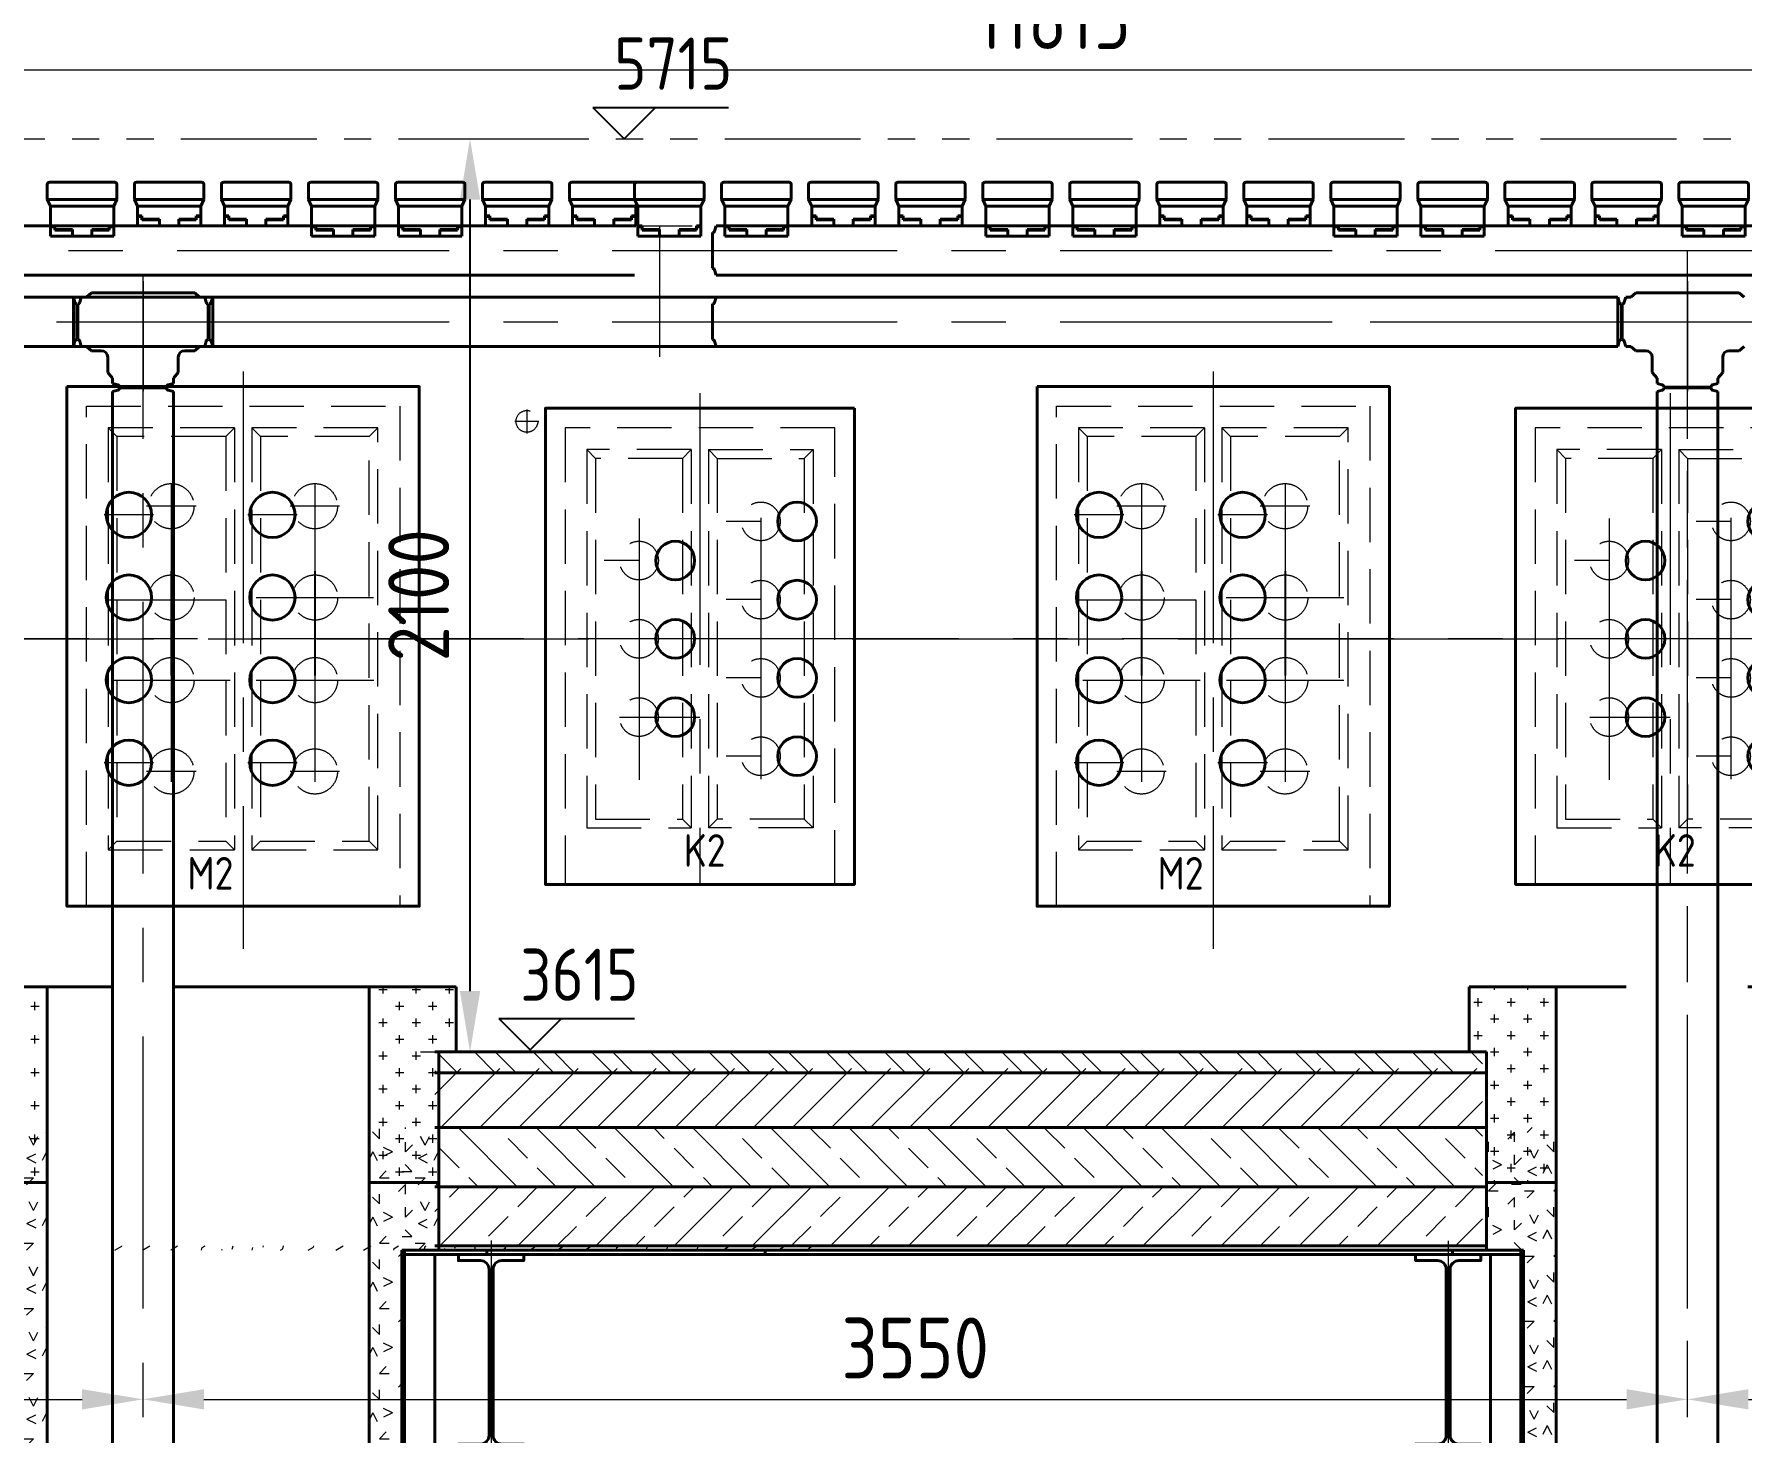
# Model space of a CAD drawing. Header units: millimetres. Extents: x 52110 to 400893, y -153728 to 31997.
# Drawn here: x 177437 to 181362, y -20956 to -17740 of the extents above; entities that cross this region are included whole.
import ezdxf

# ---------------------------------------------------------------- set-up
doc = ezdxf.new("R2010")
doc.units = ezdxf.units.MM
doc.header["$LTSCALE"] = 500
for name, pattern in [('CENTER', [2, 1.25, -0.25, 0.25, -0.25]), ('DASHED2', [0.375, 0.25, -0.125]), ('PHANTOM2', [1.25, 0.625, -0.125, 0.125, -0.125, 0.125, -0.125])]:
    doc.linetypes.add(name, pattern=pattern)
for name, color, linetype, lineweight in [('2D', 4, 'PHANTOM2', 20), ('BIAOZHU', 3, 'Continuous', 25), ('POU', 4, 'Continuous', 20), ('SHI', 7, 'Continuous', 40), ('WEN', 3, 'Continuous', 20), ('XU', 6, 'DASHED2', 20), ('ZHONG', 1, 'CENTER', 20)]:
    doc.layers.add(name, color=color, linetype=linetype, lineweight=lineweight)
doc.layers.add('X1', color=4, linetype='Continuous')
doc.styles.add('GB', font='gbenor.shx', dxfattribs={"bigfont": 'gbcbig.shx'})
doc.dimstyles.new('ISO-25$0', dxfattribs={"dimscale": 40, "dimtxt": 3.5, "dimasz": 3.5, "dimexe": 1, "dimexo": 0.2, "dimgap": 1.2, "dimtad": 1, "dimtoh": 1, "dimdec": 1, "dimzin": 9, "dimdsep": 46, "dimtxsty": 'GB', "dimcen": 0, "dimclrd": 3, "dimclre": 3, "dimclrt": 256, "dimadec": 0, "dimazin": 2, "dimtfac": 1, "dimtdec": 1, "dimtix": 1, "dimtmove": 0, "dimatfit": 3, "dimldrblk": 'DOTSMALL', "dimfxl": 0, "dimlwd": -1, "dimlwe": 20, "dimarcsym": 0})

# ---------------------------------------------------------------- blocks, each defined once
blk = doc.blocks.new('A$C657A2665')
at = {"layer": 'SHI'}
for p, q in [((0, 95.6), (0, 60.6)), ((5, 100.6), (155, 100.6)), ((160, 95.6), (160, 60.6)), ((7.5, 45.6), (0, 60.6)), ((0, 60.6), (160, 60.6)), ((7.5, 45.6), (152.5, 45.6)), ((7.5, 45.6), (7.5, 0.6)), ((152.5, 45.6), (160, 60.6)), ((152.5, 45.6), (152.5, 0.6)), ((17.5, 23.6), (7.5, 23.6)), ((17.5, 21.8), (7.5, 21.8)), ((7.5, 0.6), (152.5, 0.6)), ((17.5, 23.6), (17.5, 13.9)), ((57.5, 15.5), (17.5, 15.5)), ((17.5, 13.9), (57.5, 13.9)), ((57.5, 15.5), (57.5, 0.6)), ((102.5, 15.5), (102.5, 0.6)), ((102.5, 15.5), (142.5, 15.5)), ((102.5, 13.9), (142.5, 13.9)), ((142.5, 23.6), (152.5, 23.6)), ((142.5, 23.6), (142.5, 13.9)), ((142.5, 21.8), (152.5, 21.8))]:
    blk.add_line(p, q, dxfattribs=at)
for centre, start, end in [((5, 95.6), 90, 180), ((155, 95.6), 0, 90)]:
    blk.add_arc(centre, 5, start, end, dxfattribs=at)
blk = doc.blocks.new('A$C3F4B5F2B')
at = {"layer": 'SHI'}
for p, q in [((0, 119.3), (0, 84.3)), ((5, 124.3), (155, 124.3)), ((160, 119.3), (160, 84.3)), ((0, 84.3), (160, 84.3)), ((7.5, 69.3), (0, 84.3)), ((152.5, 69.3), (160, 84.3)), ((7.5, 69.3), (7.5, 0)), ((7.5, 69.3), (152.5, 69.3)), ((152.5, 69.3), (152.5, 0)), ((17.5, 23.6), (7.5, 23.6)), ((17.5, 21.8), (7.5, 21.8)), ((7.5, 0), (152.5, 0)), ((17.5, 23.6), (17.5, 13.9)), ((57.5, 15.5), (17.5, 15.5)), ((17.5, 13.9), (57.5, 13.9)), ((57.5, 15.5), (57.5, 0)), ((102.5, 15.5), (142.5, 15.5)), ((102.5, 15.5), (102.5, 0)), ((102.5, 13.9), (142.5, 13.9)), ((142.5, 23.6), (142.5, 13.9)), ((142.5, 23.6), (152.5, 23.6)), ((142.5, 21.8), (152.5, 21.8))]:
    blk.add_line(p, q, dxfattribs=at)
for centre, start, end in [((5, 119.3), 90, 180), ((155, 119.3), 0, 90)]:
    blk.add_arc(centre, 5, start, end, dxfattribs=at)
at = {"layer": 'XU'}
blk.add_line((7.5, 24.3), (152.5, 24.3), dxfattribs=at)
blk = doc.blocks.new('sl')
at = {"layer": 'SHI'}
for p, q in [((224323.72, 79691.7), (224323.72, 79656.7)), ((224328.72, 79696.7), (224478.72, 79696.7)), ((224331.22, 79641.7), (224323.72, 79656.7)), ((224323.72, 79656.7), (224473.72, 79656.7)), ((224476.22, 79641.7), (224478.72, 79646.7)), ((224331.22, 79641.7), (224476.22, 79641.7)), ((224331.22, 79641.7), (224331.22, 79596.7)), ((224341.22, 79619.72), (224331.22, 79619.72)), ((224341.22, 79617.93), (224331.22, 79617.93)), ((224341.22, 79619.72), (224341.22, 79610.01)), ((224381.22, 79611.64), (224341.22, 79611.64)), ((224341.22, 79610.01), (224381.22, 79610.01)), ((224381.22, 79611.64), (224381.22, 79596.7)), ((224426.22, 79611.64), (224426.22, 79596.7)), ((224426.22, 79611.64), (224466.22, 79611.64)), ((224426.22, 79610.01), (224466.22, 79610.01)), ((224466.22, 79619.72), (224476.22, 79619.72)), ((224466.22, 79619.72), (224466.22, 79610.01)), ((224466.22, 79617.93), (224476.22, 79617.93)), ((224476.22, 79641.7), (224476.22, 79596.7)), ((211703.72, 79596.7), (224473.72, 79596.7)), ((224331.22, 79596.7), (224476.22, 79596.7)), ((224652.72, 79498.7), (224652.72, 79580.7)), ((224657.52, 79584.28), (224660.84, 79596.7)), ((224660.84, 79596.7), (231156.6, 79596.7)), ((225549.22, 79596.7), (225604.22, 79596.7)), ((225749.22, 79596.7), (226204.22, 79596.7)), ((226349.22, 79596.7), (226404.22, 79596.7)), ((226549.22, 79596.7), (227004.22, 79596.7)), ((224657.52, 79495.12), (224660.84, 79482.7)), ((224473.72, 79482.7), (211630.84, 79482.7)), ((231156.6, 79482.7), (224660.84, 79482.7)), ((219953.84, 79432.7), (224473.72, 79432.7)), ((223186.86, 79420.53), (223183.6, 79432.7)), ((223183.6, 79432.7), (224660.84, 79432.7)), ((223186.86, 79420.53), (223183.6, 79432.7)), ((223183.6, 79432.7), (223183.6, 79318.7)), ((223191.72, 79334.7), (223191.72, 79416.7)), ((223193.72, 79334.7), (223193.72, 79416.7)), ((223198.58, 79420.53), (223201.84, 79432.7)), ((223198.58, 79420.53), (223201.84, 79432.7)), ((223203.7, 79432.7), (223201.84, 79432.7)), ((223201.84, 79432.7), (223213.72, 79432.7)), ((223203.7, 79432.7), (223201.84, 79432.7)), ((223203.7, 79432.7), (223201.84, 79432.7)), ((223201.84, 79432.7), (223213.72, 79432.7)), ((223213.72, 79432.7), (223225.04, 79442.2)), ((223213.72, 79432.7), (223225.04, 79442.2)), ((223225.04, 79442.2), (223462.4, 79442.2)), ((223225.04, 79442.2), (223462.4, 79442.2)), ((223473.72, 79432.7), (223462.4, 79442.2)), ((223473.72, 79432.7), (223462.4, 79442.2)), ((223485.6, 79432.7), (223473.72, 79432.7)), ((223485.6, 79432.7), (223473.72, 79432.7)), ((223485.6, 79432.7), (223483.74, 79432.7)), ((223488.86, 79420.53), (223485.6, 79432.7)), ((223488.86, 79420.53), (223485.6, 79432.7)), ((223493.72, 79334.7), (223493.72, 79416.7)), ((223495.72, 79334.7), (223495.72, 79416.7)), ((223500.58, 79420.53), (223503.84, 79432.7)), ((223500.58, 79420.53), (223503.84, 79432.7)), ((226733.6, 79432.7), (223503.84, 79432.7)), ((223503.84, 79432.7), (223503.84, 79318.7)), ((224652.72, 79334.7), (224652.72, 79416.7)), ((224657.52, 79420.28), (224660.84, 79432.7)), ((226736.86, 79420.53), (226733.6, 79432.7)), ((226736.86, 79420.53), (226733.6, 79432.7)), ((226733.6, 79432.7), (226733.6, 79318.7)), ((226741.72, 79334.7), (226741.72, 79416.7)), ((226743.72, 79334.7), (226743.72, 79416.7)), ((226748.58, 79420.53), (226751.84, 79432.7)), ((226748.58, 79420.53), (226751.84, 79432.7)), ((226753.7, 79432.7), (226751.84, 79432.7)), ((226751.84, 79432.7), (226763.72, 79432.7)), ((226753.7, 79432.7), (226751.84, 79432.7)), ((226753.7, 79432.7), (226751.84, 79432.7)), ((226751.84, 79432.7), (226763.72, 79432.7)), ((226763.72, 79432.7), (226775.04, 79442.2)), ((226763.72, 79432.7), (226775.04, 79442.2)), ((226775.04, 79442.2), (227012.4, 79442.2)), ((226775.04, 79442.2), (227012.4, 79442.2)), ((227023.72, 79432.7), (227012.4, 79442.2)), ((227023.72, 79432.7), (227012.4, 79442.2)), ((223186.86, 79330.87), (223183.6, 79318.7)), ((223198.58, 79330.87), (223201.84, 79318.7)), ((223488.86, 79330.87), (223485.6, 79318.7)), ((223500.58, 79330.87), (223503.84, 79318.7)), ((224657.52, 79331.12), (224660.84, 79318.7)), ((226736.86, 79330.87), (226733.6, 79318.7)), ((226748.58, 79330.87), (226751.84, 79318.7)), ((219953.84, 79318.7), (224473.72, 79318.7)), ((223183.6, 79318.7), (224660.84, 79318.7)), ((223203.7, 79318.7), (223201.84, 79318.7)), ((223213.72, 79318.7), (223201.84, 79318.7)), ((223225.04, 79309.2), (223213.72, 79318.7)), ((223247.72, 79309.2), (223225.04, 79309.2)), ((223262.72, 79258.81), (223262.72, 79294.2)), ((223424.72, 79294.2), (223424.72, 79258.81)), ((223462.4, 79309.2), (223439.72, 79309.2)), ((223462.4, 79309.2), (223473.72, 79318.7)), ((223473.72, 79318.7), (223485.6, 79318.7)), ((226733.6, 79318.7), (223503.84, 79318.7)), ((226753.7, 79318.7), (226751.84, 79318.7)), ((226763.72, 79318.7), (226751.84, 79318.7)), ((226775.04, 79309.2), (226763.72, 79318.7)), ((226797.72, 79309.2), (226775.04, 79309.2)), ((226812.72, 79258.81), (226812.72, 79294.2)), ((226974.72, 79294.2), (226974.72, 79258.81)), ((227012.4, 79309.2), (226989.72, 79309.2)), ((227012.4, 79309.2), (227023.72, 79318.7)), ((223262.72, 79258.81), (223273.72, 79245.7)), ((223424.72, 79258.81), (223413.72, 79245.7)), ((226812.72, 79258.81), (226823.72, 79245.7)), ((226974.72, 79258.81), (226963.72, 79245.7)), ((223273.72, 79245.7), (223273.72, 79233.82)), ((223273.72, 79235.62), (223273.72, 79233.82)), ((223285.89, 79230.56), (223273.72, 79233.82)), ((223285.89, 79218.84), (223273.72, 79215.58)), ((223273.72, 79215.58), (223273.72, 76192.7)), ((223289.72, 79225.7), (223397.72, 79225.7)), ((223289.72, 79223.7), (223397.72, 79223.7)), ((223401.55, 79230.56), (223413.72, 79233.82)), ((223401.55, 79218.84), (223413.72, 79215.58)), ((223413.72, 79233.82), (223413.72, 79245.7)), ((223413.72, 79235.62), (223413.72, 79233.82)), ((223413.72, 79215.58), (223413.72, 76217.7)), ((226823.72, 79245.7), (226823.72, 79233.82)), ((226823.72, 79235.62), (226823.72, 79233.82)), ((226835.89, 79230.56), (226823.72, 79233.82)), ((226835.89, 79218.84), (226823.72, 79215.58)), ((226823.72, 79215.58), (226823.72, 76192.7)), ((226839.72, 79225.7), (226947.72, 79225.7)), ((226839.72, 79223.7), (226947.72, 79223.7)), ((226951.55, 79230.56), (226963.72, 79233.82)), ((226951.55, 79218.84), (226963.72, 79215.58)), ((226963.72, 79233.82), (226963.72, 79245.7)), ((226963.72, 79235.62), (226963.72, 79233.82)), ((226963.72, 79215.58), (226963.72, 76217.7))]:
    blk.add_line(p, q, dxfattribs=at)
for centre, radius, start, end in [((224328.72, 79691.7), 5, 90, 180), ((224652.72, 79585.7), 5, 270, 346.48135), ((224652.72, 79493.7), 5, 13.51865, 90), ((223191.72, 79421.7), 5, 193.51865, 270), ((223191.72, 79421.7), 5, 193.51865, 270), ((223193.72, 79421.7), 5, 270, 346.48135), ((223193.72, 79421.7), 5, 270, 346.48135), ((223493.72, 79421.7), 5, 193.51865, 270), ((223493.72, 79421.7), 5, 193.51865, 270), ((223495.72, 79421.7), 5, 270, 346.48135), ((223495.72, 79421.7), 5, 270, 346.48135), ((224652.72, 79421.7), 5, 270, 346.48135), ((226741.72, 79421.7), 5, 193.51865, 270), ((226741.72, 79421.7), 5, 193.51865, 270), ((226743.72, 79421.7), 5, 270, 346.48135), ((226743.72, 79421.7), 5, 270, 346.48135), ((223191.72, 79329.7), 5, 90, 166.48135), ((223193.72, 79329.7), 5, 13.51865, 90), ((223493.72, 79329.7), 5, 90, 166.48135), ((223495.72, 79329.7), 5, 13.51865, 90), ((224652.72, 79329.7), 5, 13.51865, 90), ((226741.72, 79329.7), 5, 90, 166.48135), ((226743.72, 79329.7), 5, 13.51865, 90), ((223247.72, 79294.2), 15, 0, 90), ((223439.72, 79294.2), 15, 90, 180), ((226797.72, 79294.2), 15, 0, 90), ((226989.72, 79294.2), 15, 90, 180), ((223284.72, 79225.7), 5, 0, 76.48135), ((223284.72, 79223.7), 5, 283.51865, 0), ((223402.72, 79225.7), 5, 103.51865, 180), ((223402.72, 79223.7), 5, 180, 256.48135), ((226834.72, 79225.7), 5, 0, 76.48135), ((226834.72, 79223.7), 5, 283.51865, 0), ((226952.72, 79225.7), 5, 103.51865, 180), ((226952.72, 79223.7), 5, 180, 256.48135)]:
    blk.add_arc(centre, radius, start, end, dxfattribs=at)
at = {"layer": 'X1'}
blk.add_point((226963.72, 79482.7), dxfattribs=at)
at = {"layer": 'ZHONG'}
for p, q in [((224530.72, 79596.7), (224530.72, 79294.96)), ((223343.72, 75106.81), (223343.72, 79482.7)), ((223343.72, 79469.06), (223343.72, 79215.83)), ((223343.72, 79469.06), (223343.72, 79215.83)), ((226893.72, 75106.81), (226893.72, 79482.7)), ((226893.72, 79469.06), (226893.72, 79215.83)), ((226893.72, 79469.06), (226893.72, 79215.83)), ((223144.45, 79375.7), (223543, 79375.7)), ((226164.45, 79375.7), (226563, 79375.7)), ((226694.45, 79375.7), (227093, 79375.7))]:
    blk.add_line(p, q, dxfattribs=at)
at = {"layer": 'ZHONG', "color": 1}
for p, q in [((211422.03, 79539.7), (224571.87, 79539.7)), ((224452.03, 79539.7), (231171.87, 79539.7)), ((226893.72, 74157.09), (226893.72, 79539.7)), ((211422.03, 79375.7), (224686.72, 79375.7)), ((224452.03, 79375.7), (231286.72, 79375.7))]:
    blk.add_line(p, q, dxfattribs=at)
at = {"layer": 'WEN'}
for name, p in [('A$C3F4B5F2B', (223123.72, 79572.4)), ('A$C657A2665', (223323.72, 79596.15)), ('A$C657A2665', (223523.72, 79596.15)), ('A$C3F4B5F2B', (223723.72, 79572.4)), ('A$C3F4B5F2B', (223923.72, 79572.4)), ('A$C657A2665', (224123.72, 79596.15)), ('A$C3F4B5F2B', (224473.72, 79572.4)), ('A$C3F4B5F2B', (224673.72, 79572.4)), ('A$C657A2665', (224873.72, 79596.15)), ('A$C657A2665', (225073.72, 79596.15)), ('A$C3F4B5F2B', (225273.72, 79572.4)), ('A$C3F4B5F2B', (225473.72, 79572.4)), ('A$C657A2665', (225673.72, 79596.15)), ('A$C657A2665', (225873.72, 79596.15)), ('A$C3F4B5F2B', (226073.72, 79572.4)), ('A$C3F4B5F2B', (226273.72, 79572.4)), ('A$C657A2665', (226473.72, 79596.15)), ('A$C657A2665', (226673.72, 79596.15)), ('A$C3F4B5F2B', (226873.72, 79572.4))]:
    blk.add_blockref(name, p, dxfattribs=at)
blk = doc.blocks.new('A$C46F31751')
at = {"layer": 'POU'}
h = blk.add_hatch(dxfattribs=at)
h.set_pattern_fill('CROSS', color=256, scale=6, style=0)
h.set_pattern_definition([(0, (-168899.5, -68438.25), (38.1, 38.1), [19.05, -57.15]), (90, (-168889.977, -68447.775), (-38.1, 38.1), [19.05, -57.15])])
h.paths.add_polyline_path([(245, 1216.7), (45, 1216.7), (45, 1066.7), (85, 1066.7), (85, 766.7), (245, 766.7)])
h.paths.add_polyline_path([(985, 766.7), (1145, 766.7), (1145, 1066.7), (1185, 1066.7), (1185, 1216.7), (985, 1216.7)])
h = blk.add_hatch(dxfattribs=at)
h.set_pattern_fill('GEOL6', color=256, scale=150, style=0, pattern_type=2)
h.set_pattern_definition([(0, (-168869.5, -68370.25), (150, 150), [22.5, -60, 22.5, -45]), (0, (-168817, -68355.25), (150, 150), [22.5, -127.5]), (90, (-168809.5, -68310.25), (-150, 150), [22.5, -30, 22.5, -75]), (90, (-168869.5, -68280.25), (-150, 150), [22.5, -127.5]), (45, (-168809.5, -68310.25), (2e-14, 150), [22.5, -104.77922, 22.5, -62.352814]), (135, (-168794.5, -68355.25), (-150, 2e-14), [22.5, -83.56602, 22.5, -83.56602]), (225, (-168809.5, -68235.25), (-3e-14, -150), [22.5, -189.63203]), (225, (-168764.5, -68370.25), (-3e-14, -150), [22.5, -189.63203]), (26.56505, (-168779.5, -68325.25), (150, 6e-08), [22.5, -312.9102]), (63.43495, (-168764.5, -68295.25), (6e-08, 150), [22.5, -312.9102]), (116.56505, (-168764.5, -68295.25), (-6e-08, 150), [22.5, -312.9102]), (153.43495, (-168839.5, -68310.25), (-150, 6e-08), [22.5, -312.9102]), (206.56505, (-168839.5, -68310.25), (-150, -6e-08), [22.5, -312.9102]), (243.43495, (-168884.5, -68310.25), (-6e-08, -150), [22.5, -312.9102]), (296.56505, (-168884.5, -68310.25), (6e-08, -150), [22.5, -312.9102]), (333.43495, (-168779.5, -68325.25), (150, -6e-08), [22.5, -312.9102])])
h.paths.add_polyline_path([(245, 892.7), (85, 892.7), (85, 610.7), (170, 610.7), (170, 10.7), (245, 10.7)])
h.paths.add_polyline_path([(985, 10.7), (1060, 10.7), (1060, 610.7), (1145, 610.7), (1145, 892.7), (985, 892.7)])
at = {"layer": 'SHI'}
for p, q in [((45, 1216.7), (45, 1066.7)), ((395, 1216.7), (45, 1216.7)), ((245, 1216.7), (245, 15.7)), ((1185, 1216.7), (535, 1216.7)), ((985, 1216.7), (985, 15.7)), ((1185, 1216.7), (1185, 1066.7)), ((45, 1066.7), (85, 1066.7)), ((85, 1066.7), (85, 610.7)), ((1145, 1066.7), (1145, 610.7)), ((1185, 1066.7), (1145, 1066.7)), ((245, 766.7), (85, 766.7)), ((985, 766.7), (1145, 766.7)), ((-25, 610.7), (-25, 600.7)), ((-25, 610.7), (170, 610.7)), ((-25, 600.7), (164, 600.7)), ((94, 5.7), (94, 600.7)), ((164, 15.7), (164, 610.7)), ((170, 15.7), (170, 610.7)), ((1060, 15.7), (1060, 610.7)), ((1255, 610.7), (1060, 610.7)), ((1066, 15.7), (1066, 610.7)), ((1255, 600.7), (1066, 600.7)), ((1136, 5.7), (1136, 600.7)), ((1255, 610.7), (1255, 600.7)), ((395, 15.7), (94, 15.7)), ((395, 5.7), (94, 5.7)), ((1136, 15.7), (535, 15.7)), ((1136, 5.7), (535, 5.7)), ((844.5, 5.7), (1136, 5.7))]:
    blk.add_line(p, q, dxfattribs=at)
for points in [[(-35, 150.7), (40, 150.7), (40, 164.7), (-10.5, 164.7, -0.414214), (-30.5, 184.7), (-30.5, 566.7, -0.414214), (-10.5, 586.7), (40, 586.7), (40, 600.7), (-35, 600.7), (-110, 600.7), (-110, 586.7), (-59.5, 586.7, -0.414214), (-39.5, 566.7), (-39.5, 184.7, -0.414214), (-59.5, 164.7), (-110, 164.7), (-110, 150.7)], [(1265, 150.7), (1190, 150.7), (1190, 164.7), (1240.5, 164.7, 0.414214), (1260.5, 184.7), (1260.5, 566.7, 0.414214), (1240.5, 586.7), (1190, 586.7), (1190, 600.7), (1265, 600.7), (1340, 600.7), (1340, 586.7), (1289.5, 586.7, 0.414214), (1269.5, 566.7), (1269.5, 184.7, 0.414214), (1289.5, 164.7), (1340, 164.7), (1340, 150.7)]]:
    blk.add_lwpolyline(points, format="xyb", close=True, dxfattribs=at)
at = {"layer": 'ZHONG'}
for p, q in [((-35, 632.7), (-35, 118.3)), ((1265, 632.7), (1265, 118.3))]:
    blk.add_line(p, q, dxfattribs=at)
blk = doc.blocks.new('zl')
at = {"layer": 'SHI'}
blk.add_lwpolyline([(165192.5, 60829.5), (165267.5, 60829.5), (165267.5, 60843.5), (165217, 60843.5, -0.414214), (165197, 60863.5), (165197, 61245.5, -0.414214), (165217, 61265.5), (165267.5, 61265.5), (165267.5, 61279.5), (165192.5, 61279.5), (165117.5, 61279.5), (165117.5, 61265.5), (165168, 61265.5, -0.414214), (165188, 61245.5), (165188, 60863.5, -0.414214), (165168, 60843.5), (165117.5, 60843.5), (165117.5, 60829.5)], format="xyb", close=True, dxfattribs=at)
at = {"layer": 'ZHONG'}
blk.add_line((165192.5, 61311.4), (165192.5, 60797), dxfattribs=at)
blk = doc.blocks.new('o1')
at = {"layer": 'POU'}
h = blk.add_hatch(dxfattribs=at)
h.set_pattern_fill('CROSS', color=256, scale=6, style=0)
h.set_pattern_definition([(0, (0, -78), (38.1, 38.1), [19.05, -57.15]), (90, (9.525, -87.525), (-38.1, 38.1), [19.05, -57.15])])
h.paths.add_polyline_path([(174082.5, 69137), (174242.5, 69137), (174242.5, 69587), (174042.5, 69587), (174042.5, 69437), (174082.5, 69437)])
h.paths.add_polyline_path([(175146.5, 69137), (175306.5, 69137), (175306.5, 69437), (175346.5, 69437), (175346.5, 69587), (175146.5, 69587)])
h = blk.add_hatch(dxfattribs=at)
h.set_pattern_fill('GEOL6', color=256, scale=150, style=0, pattern_type=2)
h.set_pattern_definition([(0, (30, 0), (150, 150), [22.5, -60, 22.5, -45]), (0, (82.5, 15), (150, 150), [22.5, -127.5]), (90, (90, 60), (-150, 150), [22.5, -30, 22.5, -75]), (90, (30, 90), (-150, 150), [22.5, -127.5]), (45, (90, 60), (2e-14, 150), [22.5, -104.77922, 22.5, -62.352814]), (135, (105, 15), (-150, 2e-14), [22.5, -83.56602, 22.5, -83.56602]), (225, (90, 135), (-3e-14, -150), [22.5, -189.63203]), (225, (135, 0), (-3e-14, -150), [22.5, -189.63203]), (26.56505, (120, 45), (150, 6e-08), [22.5, -312.9102]), (63.43495, (135, 75), (6e-08, 150), [22.5, -312.9102]), (116.56505, (135, 75), (-6e-08, 150), [22.5, -312.9102]), (153.43495, (60, 60), (-150, 6e-08), [22.5, -312.9102]), (206.56505, (60, 60), (-150, -6e-08), [22.5, -312.9102]), (243.43495, (15, 60), (-6e-08, -150), [22.5, -312.9102]), (296.56505, (15, 60), (6e-08, -150), [22.5, -312.9102]), (333.43495, (120, 45), (150, -6e-08), [22.5, -312.9102])])
h.paths.add_polyline_path([(174242.5, 69263), (174082.5, 69263), (174082.5, 68981), (174167.5, 68981), (174167.5, 68381), (174242.5, 68381)])
h.paths.add_polyline_path([(175306.5, 69263), (175146.5, 69263), (175146.5, 68381), (175221.5, 68381), (175221.5, 68981), (175306.5, 68981)])
at = {"layer": 'SHI'}
for p, q in [((174042.5, 69587), (174042.5, 69437)), ((174403.5, 69587), (174042.5, 69587)), ((174242.5, 69587), (174242.5, 68383)), ((174683.5, 69587), (175346.5, 69587)), ((175146.5, 69587), (175146.5, 68383)), ((175346.5, 69587), (175346.5, 69437)), ((174082.5, 69437), (174042.5, 69437)), ((174082.5, 69437), (174082.5, 68981)), ((175306.5, 69437), (175306.5, 68981)), ((175306.5, 69437), (175346.5, 69437)), ((174082.5, 69137), (174242.5, 69137)), ((175306.5, 69137), (175146.5, 69137)), ((174167.5, 68981), (174004.5, 68981)), ((174004.5, 68981), (174004.5, 68971)), ((174004.5, 68971), (174161.5, 68971)), ((174091.5, 68373), (174091.5, 68971)), ((174161.5, 68383), (174161.5, 68981)), ((174167.5, 68383), (174167.5, 68981)), ((175221.5, 68383), (175221.5, 68981)), ((175221.5, 68981), (175384.5, 68981)), ((175227.5, 68383), (175227.5, 68981)), ((175384.5, 68971), (175227.5, 68971)), ((175297.5, 68373), (175297.5, 68971)), ((175384.5, 68981), (175384.5, 68971)), ((174091.5, 68383), (174405.5, 68383)), ((175297.5, 68383), (174683.5, 68383)), ((174091.5, 68373), (174405.5, 68373)), ((175297.5, 68373), (174683.5, 68373))]:
    blk.add_line(p, q, dxfattribs=at)
blk.add_blockref('zl', (8802, 7691.5), dxfattribs=at)
at = {"layer": 'SHI', "xscale": -1}
blk.add_blockref('zl', (340587, 7691.5), dxfattribs=at)
blk = doc.blocks.new('*D1191')
at = {"layer": 'BIAOZHU', "color": 3, "linetype": 'ByBlock', "lineweight": 20}
for p, q in [((178325.1, -17980.4), (178479, -17980.4)), ((178325.1, -20080.5), (178479, -20080.5))]:
    blk.add_line(p, q, dxfattribs=at)
at = {"layer": 'BIAOZHU', "color": 3, "linetype": 'ByBlock'}
blk.add_line((178439, -19940.5), (178439, -18120.4), dxfattribs=at)
at = {"layer": 'BIAOZHU', "color": 3}
for points in [[(178415.7, -18120.4), (178462.4, -18120.4), (178439, -17980.4)], [(178415.7, -19940.5), (178462.4, -19940.5), (178439, -20080.5)]]:
    blk.add_solid(points, dxfattribs=at)
at = {"layer": 'Defpoints', "color": 0}
for p in [(178317.1, -17980.4), (178439, -17980.4), (178317.1, -20080.5)]:
    blk.add_point(p, dxfattribs=at)
at = {"layer": 'BIAOZHU', "insert": (178321, -19030.4), "char_height": 140, "attachment_point": 5, "rotation": 90, "style": 'GB'}
blk.add_mtext('2100', dxfattribs=at)
blk = doc.blocks.new('_DotSmall')
at = {"color": 0, "linetype": 'ByBlock', "const_width": 0.5}
blk.add_lwpolyline([(-0.0625, 0, 1), (0.0625, 0, 1)], format="xyb", close=True, dxfattribs=at)
blk = doc.blocks.new('正标高')
at = {"layer": 'BIAOZHU'}
for p, q in [((-2.4, 2.4), (8, 2.4)), ((-2.4, 2.4), (0, 0)), ((2.4, 2.4), (0, 0))]:
    blk.add_line(p, q, dxfattribs=at)
at = {"layer": 'BIAOZHU', "style": 'GB'}
blk.add_attdef('1000', (-0.7624, 3.76), '', height=4, dxfattribs=at)
at = {"layer": 'BIAOZHU', "style": 'GB', "flags": 10}
blk.add_attdef('+', (-3.12, 3.76), '', height=4, dxfattribs=at)
blk = doc.blocks.new('*D1218')
at = {"layer": 'Defpoints', "color": 0}
for p in [(174137.4, -20879.4), (177687.4, -20879.4), (177687.4, -20916.5)]:
    blk.add_point(p, dxfattribs=at)
at = {"layer": 'WEN', "color": 3, "linetype": 'ByBlock', "lineweight": 20}
for p, q in [((174137.4, -20871.4), (174137.4, -20839.4)), ((177687.4, -20908.5), (177687.4, -20839.4))]:
    blk.add_line(p, q, dxfattribs=at)
at = {"layer": 'WEN', "color": 3, "linetype": 'ByBlock'}
blk.add_line((174277.4, -20879.4), (177547.4, -20879.4), dxfattribs=at)
at = {"layer": 'WEN', "color": 3}
for points in [[(174277.4, -20856), (174277.4, -20902.7), (174137.4, -20879.4)], [(177547.4, -20856), (177547.4, -20902.7), (177687.4, -20879.4)]]:
    blk.add_solid(points, dxfattribs=at)
at = {"layer": 'WEN', "insert": (175912.4, -20761.4), "char_height": 140, "attachment_point": 5, "style": 'GB'}
blk.add_mtext('3550', dxfattribs=at)
blk = doc.blocks.new('*D1219')
at = {"layer": 'Defpoints', "color": 0}
for p in [(181237.4, -20879.4), (177687.4, -20916.5), (181237.4, -20916.5)]:
    blk.add_point(p, dxfattribs=at)
at = {"layer": 'WEN', "color": 3, "linetype": 'ByBlock', "lineweight": 20}
for p, q in [((177687.4, -20908.5), (177687.4, -20839.4)), ((181237.4, -20908.5), (181237.4, -20839.4))]:
    blk.add_line(p, q, dxfattribs=at)
at = {"layer": 'WEN', "color": 3, "linetype": 'ByBlock'}
blk.add_line((177827.4, -20879.4), (181097.4, -20879.4), dxfattribs=at)
at = {"layer": 'WEN', "color": 3}
for points in [[(177827.4, -20856), (177827.4, -20902.7), (177687.4, -20879.4)], [(181097.4, -20856), (181097.4, -20902.7), (181237.4, -20879.4)]]:
    blk.add_solid(points, dxfattribs=at)
at = {"layer": 'WEN', "insert": (179462.4, -20761.4), "char_height": 140, "attachment_point": 5, "style": 'GB'}
blk.add_mtext('3550', dxfattribs=at)
blk = doc.blocks.new('*D1220')
at = {"layer": 'Defpoints', "color": 0}
for p in [(184787.4, -20879.4), (181237.4, -20916.5), (184787.4, -20916.5)]:
    blk.add_point(p, dxfattribs=at)
at = {"layer": 'WEN', "color": 3, "linetype": 'ByBlock', "lineweight": 20}
for p, q in [((181237.4, -20908.5), (181237.4, -20839.4)), ((184787.4, -20908.5), (184787.4, -20839.4))]:
    blk.add_line(p, q, dxfattribs=at)
at = {"layer": 'WEN', "color": 3, "linetype": 'ByBlock'}
blk.add_line((181377.4, -20879.4), (184647.4, -20879.4), dxfattribs=at)
at = {"layer": 'WEN', "color": 3}
for points in [[(181377.4, -20856), (181377.4, -20902.7), (181237.4, -20879.4)], [(184647.4, -20856), (184647.4, -20902.7), (184787.4, -20879.4)]]:
    blk.add_solid(points, dxfattribs=at)
at = {"layer": 'WEN', "insert": (183012.4, -20761.4), "char_height": 140, "attachment_point": 5, "style": 'GB'}
blk.add_mtext('3550', dxfattribs=at)
blk = doc.blocks.new('A$C6D4E3C8E')
at = {"layer": 'SHI'}
blk.add_lwpolyline([(744.6, 1095), (34.6, 1095), (34.6, 0), (744.6, 0)], close=True, dxfattribs=at)
for centre in [(613, 835), (333, 744.9), (613, 655), (333, 564.9), (613, 475), (333, 384.9), (613, 295)]:
    blk.add_circle(centre, 44.5, dxfattribs=at)
at = {"layer": 'XU'}
for p, q in [((699.6, 1050), (79.6, 1050)), ((79.6, 1050), (79.6, 0)), ((699.6, 0), (699.6, 1050)), ((149.6, 980), (129.6, 1000)), ((349.6, 980), (369.6, 1000)), ((369.6, 1000), (369.6, 130)), ((409.6, 1000), (409.6, 130)), ((429.6, 980), (409.6, 1000)), ((629.6, 980), (649.6, 1000)), ((349.6, 980), (349.6, 150)), ((429.6, 980), (429.6, 150)), ((349.6, 150), (369.6, 130)), ((429.6, 150), (409.6, 130)), ((629.6, 150), (649.6, 130))]:
    blk.add_line(p, q, dxfattribs=at)
for points in [[(369.6, 1000), (129.6, 1000), (129.6, 130), (369.6, 130)], [(409.6, 1000), (649.6, 1000), (649.6, 130), (409.6, 130)], [(349.6, 980), (149.6, 980), (149.6, 150), (349.6, 150)], [(429.6, 980), (629.6, 980), (629.6, 150), (429.6, 150)]]:
    blk.add_lwpolyline(points, dxfattribs=at)
for centre in [(529.6, 835), (249.6, 744.9), (529.6, 655), (249.6, 564.9), (529.6, 475), (249.6, 384.9), (529.6, 295)]:
    blk.add_circle(centre, 44.5, dxfattribs=at)
at = {"layer": 'ZHONG'}
for p, q in [((389.6, 1130), (389.6, 0)), ((249.6, 841.6), (249.6, 240.4)), ((529.6, 835), (449.8, 835)), ((529.6, 843.1), (529.6, 242)), ((249.6, 744.9), (169.8, 744.9)), ((529.6, 655), (449.8, 655)), ((779.1, 565), (34.6, 565)), ((529.6, 475), (449.8, 475)), ((205.1, 384.9), (389.6, 384.9)), ((529.6, 295), (449.8, 295))]:
    blk.add_line(p, q, dxfattribs=at)
at = {"layer": 'BIAOZHU', "style": 'GB'}
blk.add_text('K2', height=75, dxfattribs=at).set_placement((352.4, 40.8))
blk = doc.blocks.new('A$C0F466767')
at = {"layer": 'BIAOZHU'}
for p, q in [((801.9, 893.2), (801.9, 734.2)), ((1131.9, 893.2), (1131.9, 734.2)), ((801.9, 812.7), (801.9, 653.7)), ((1131.9, 812.7), (1131.9, 653.7))]:
    blk.add_line(p, q, dxfattribs=at)
at = {"layer": 'SHI'}
blk.add_lwpolyline([(561.9, 1317.7), (1371.9, 1317.7), (1371.9, 122.7), (561.9, 122.7)], close=True, dxfattribs=at)
for centre in [(704.4, 1022.7), (1034.4, 1022.7), (704.4, 832.7), (1034.4, 832.7), (704.4, 642.7), (1034.4, 642.7), (704.4, 452.7), (1034.4, 452.7)]:
    blk.add_circle(centre, 52, dxfattribs=at)
at = {"layer": 'XU'}
for p, q in [((606.9, 1272.7), (1326.9, 1272.7)), ((606.9, 122.7), (606.9, 1272.7)), ((1326.9, 1272.7), (1326.9, 122.7)), ((676.9, 1202.7), (656.9, 1222.7)), ((926.9, 1202.7), (946.9, 1222.7)), ((946.9, 1222.7), (946.9, 252.7)), ((986.9, 1222.7), (986.9, 252.7)), ((1006.9, 1202.7), (986.9, 1222.7)), ((1256.9, 1202.7), (1276.9, 1222.7)), ((926.9, 1202.7), (926.9, 272.7)), ((1006.9, 1202.7), (1006.9, 272.7)), ((676.9, 272.7), (656.9, 252.7)), ((926.9, 272.7), (946.9, 252.7)), ((1006.9, 272.7), (986.9, 252.7)), ((1256.9, 272.7), (1276.9, 252.7))]:
    blk.add_line(p, q, dxfattribs=at)
for points in [[(946.9, 1222.7), (656.9, 1222.7), (656.9, 252.7), (946.9, 252.7)], [(986.9, 252.7), (1276.9, 252.7), (1276.9, 1222.7), (986.9, 1222.7)], [(926.9, 1202.7), (676.9, 1202.7), (676.9, 272.7), (926.9, 272.7)], [(1006.9, 272.7), (1256.9, 272.7), (1256.9, 1202.7), (1006.9, 1202.7)]]:
    blk.add_lwpolyline(points, dxfattribs=at)
for centre in [(801.9, 1042.7), (1131.9, 1042.7), (802.2, 832.7), (1132.2, 832.7), (802.2, 642.7), (1132.2, 642.7), (801.9, 432.7), (1131.9, 432.7)]:
    blk.add_circle(centre, 52, dxfattribs=at)
at = {"layer": 'ZHONG'}
for p, q in [((966.9, 1352.7), (966.9, 25)), ((801.9, 1094.7), (801.9, 459.7)), ((1131.9, 1094.7), (1131.9, 459.7)), ((761.3, 1022.7), (647.5, 1022.7)), ((858.8, 1042.7), (745, 1042.7)), ((1091.3, 1022.7), (977.5, 1022.7)), ((1188.8, 1042.7), (1075, 1042.7)), ((801.9, 1009.8), (801.9, 408.7)), ((1131.9, 1009.8), (1131.9, 408.7)), ((656.9, 827.2), (926.9, 827.2)), ((656.9, 827.2), (926.9, 827.2)), ((996.9, 832.7), (1266.9, 832.7)), ((136.6, 737.7), (1797.2, 737.7)), ((667.1, 642.7), (937.1, 642.7)), ((997.1, 642.7), (1267.1, 642.7)), ((761.3, 452.7), (647.5, 452.7)), ((858.8, 432.7), (745, 432.7)), ((1091.3, 452.7), (977.5, 452.7)), ((1188.8, 432.7), (1075, 432.7))]:
    blk.add_line(p, q, dxfattribs=at)
at = {"layer": 'BIAOZHU', "style": 'GB'}
blk.add_text('M2', height=75, dxfattribs=at).set_placement((838.9, 161))
blk = doc.blocks.new('*D1229')
at = {"layer": 'Defpoints', "color": 0}
for p in [(185687.4, -17822.3), (173872.4, -18080.4), (185687.4, -18085.4)]:
    blk.add_point(p, dxfattribs=at)
at = {"layer": 'WEN', "color": 3, "linetype": 'ByBlock', "lineweight": 20}
for p, q in [((173872.4, -18072.4), (173872.4, -17782.3)), ((185687.4, -18077.4), (185687.4, -17782.3))]:
    blk.add_line(p, q, dxfattribs=at)
at = {"layer": 'WEN', "color": 3, "linetype": 'ByBlock'}
blk.add_line((174012.4, -17822.3), (185547.4, -17822.3), dxfattribs=at)
at = {"layer": 'WEN', "color": 3}
for points in [[(174012.4, -17799), (174012.4, -17845.6), (173872.4, -17822.3)], [(185547.4, -17799), (185547.4, -17845.6), (185687.4, -17822.3)]]:
    blk.add_solid(points, dxfattribs=at)
at = {"layer": 'WEN', "insert": (179779.9, -17704.3), "char_height": 140, "attachment_point": 5, "style": 'GB'}
blk.add_mtext('11815', dxfattribs=at)

msp = doc.modelspace()

# ---------------------------------------------------------------- hatches: boundary and pattern name
at = {"layer": 'POU'}
h = msp.add_hatch(dxfattribs=at)
h.set_pattern_fill('STEEL', color=256, scale=30, angle=90, style=0)
h.set_pattern_definition([(135, (-2336.09, -89527.41), (-67.35192, -67.35192), []), (135, (-2383.72, -89527.41), (-67.35192, -67.35192), [])])
h.paths.add_polyline_path([(180766.40863, -20080.45131), (178358.40863, -20080.45131), (178358.40863, -20128.45131), (180766.40863, -20128.45131)])
h = msp.add_hatch(dxfattribs=at)
h.set_pattern_fill('ANSI31', color=256, scale=20, style=0)
h.set_pattern_definition([(45, (-2336.093, -89517.41), (-44.90128, 44.90128), [])])
h.paths.add_polyline_path([(180766.40863, -20254.45131), (180766.40863, -20118.45131), (178358.40863, -20118.45131), (178358.40863, -20254.45131)])
h = msp.add_hatch(dxfattribs=at)
h.set_pattern_fill('ANSI33', color=256, scale=20, angle=90, style=0)
h.set_pattern_definition([(135, (-2336.09, -89517.41), (-89.80256, -89.80256), []), (135, (-2336.09, -89427.6), (-89.80256, -89.80256), [63.5, -31.75])])
h.paths.add_polyline_path([(180766.40863, -20390.45131), (180766.40863, -20254.45131), (178358.40863, -20254.45131), (178358.40863, -20390.45131)])
h = msp.add_hatch(dxfattribs=at)
h.set_pattern_fill('ANSI33', color=256, scale=20, style=0)
h.set_pattern_definition([(45, (-2336.09, -89517.41), (-89.80256, 89.80256), []), (45, (-2246.29, -89517.41), (-89.80256, 89.80256), [63.5, -31.75])])
h.paths.add_polyline_path([(180766.40863, -20526.45131), (180766.40863, -20390.45131), (178358.40863, -20390.45131), (178358.40863, -20526.45131)])
h = msp.add_hatch(dxfattribs=at)
h.set_pattern_fill('FLEX', color=256, scale=5, angle=30, style=0)
h.set_pattern_definition([(30, (-3197.093, -89517.41), (-15.875, 27.4963066), [31.75, -31.75]), (75, (-3169.597, -89501.534), (-15.8750069, 27.4963184), [7.9375, -29.0263, 7.9375, -44.9013])])
h.paths.add_polyline_path([(177717.40863, -20526.45131), (177597.40863, -20526.45131), (177597.40863, -20536.45131), (177717.40863, -20536.45131)])
h.paths.add_polyline_path([(179127.40863, -20526.45131), (177717.40863, -20526.45131), (177717.40863, -20536.45131), (179127.40863, -20536.45131)])
h.paths.add_polyline_path([(179247.40863, -20526.45131), (179127.40863, -20526.45131), (179127.40863, -20536.45131), (179247.40863, -20536.45131)])

# ---------------------------------------------------------------- linework, layer by layer
at = {"layer": '2D'}
msp.add_line((165899.40863, -17980.44466), (185927.35102, -17980.44466), dxfattribs=at)
at = {"layer": 'SHI'}
for p, q in [((178358.40863, -20080.45131), (180775.40863, -20080.45131)), ((178358.40863, -20128.45131), (180775.40863, -20128.45131)), ((178358.40863, -20254.45131), (180775.40863, -20254.45131)), ((178358.40863, -20390.45131), (180775.40863, -20390.45131)), ((178358.40863, -20526.45131), (180775.40863, -20526.45131)), ((177617.40863, -20546.45829), (177617.40863, -20536.45131)), ((178358.40863, -20536.45131), (180775.40863, -20536.45131)), ((178478.40863, -20546.45829), (180775.40863, -20546.45829)), ((179117.40863, -20536.45131), (179117.40863, -20546.45829))]:
    msp.add_line(p, q, dxfattribs=at)
at = {"layer": 'XU'}
msp.add_circle((178569.7905, -18630.44466), 25, dxfattribs=at)
at = {"layer": 'ZHONG', "linetype": 'CENTER'}
for p, q in [((178569.7905, -18602.94466), (178569.7905, -18657.94466)), ((178597.2905, -18630.44466), (178542.2905, -18630.44466))]:
    msp.add_line(p, q, dxfattribs=at)
at = {"layer": 'ZHONG', "color": 1}
msp.add_line((185562.72875, -19130.44466), (163880.8883, -19130.44466), dxfattribs=at)

# ---------------------------------------------------------------- block references
at = {"layer": '2D'}
msp.add_blockref('A$C46F31751', (177222.4083, -21147.15857), dxfattribs=at)
at = {"layer": 'SHI'}
ref = msp.add_blockref('正标高', (178793.21712, -17980.44466), dxfattribs=dict(at, xscale=30, yscale=30, zscale=30))
ref.add_attrib('1000', '5715', (178770.34512, -17867.64466), dxfattribs={"layer": 'BIAOZHU', "height": 120, "style": 'GB'})
for name, p in [('sl', (-45656.31305, -97777.1464)), ('o1', (6692.90661, -89517.40892))]:
    msp.add_blockref(name, p, dxfattribs=at)
ref = msp.add_blockref('正标高', (178577.41354, -20075.75462), dxfattribs=dict(at, xscale=30, yscale=30, zscale=30))
ref.add_attrib('1000', '3615', (178554.54154, -19962.95462), dxfattribs={"layer": 'BIAOZHU', "height": 120, "style": 'GB'})
at = {"layer": 'WEN'}
for name, p in [('A$C0F466767', (176950.49255, -19868.17584)), ('A$C0F466767', (179180.49255, -19868.17584)), ('A$C6D4E3C8E', (178577.84345, -19695.44476)), ('A$C6D4E3C8E', (180807.84345, -19695.44476))]:
    msp.add_blockref(name, p, dxfattribs=at)

# ---------------------------------------------------------------- dimensions: what is measured, and where the dimension line sits
at = {"layer": 'BIAOZHU'}
dim = msp.add_linear_dim(base=(178439.03565, -17980.44466), p1=(178317.13304, -20080.45131), p2=(178317.13304, -17980.44466), angle=90, dimstyle='ISO-25$0', override={"dimatfit": 0, "dimfxl": 1.25}, dxfattribs=at)
dim.commit()
dim.dimension.update_dxf_attribs({"geometry": '*D1191', "text_midpoint": (178321.03565, -19030.44799)})
at = {"layer": 'WEN'}
for base, p1, p2, override, picture, middle in [((185687.40863, -17822.31146), (173872.40863, -18080.44466), (185687.40863, -18085.44466), {"dimatfit": 0, "dimfxl": 1.25}, '*D1229', (179779.90863, -17704.31146)), ((177687.40863, -20879.37782), (174137.40863, -20879.37782), (177687.40863, -20916.50725), {"dimtmove": 1, "dimatfit": 0, "dimfxl": 1.8}, '*D1218', (175912.40863, -20761.37782)), ((181237.40863, -20879.37782), (177687.40863, -20916.50725), (181237.40863, -20916.50725), {"dimtmove": 1, "dimatfit": 0, "dimfxl": 1.8}, '*D1219', (179462.40863, -20761.37782)), ((184787.40863, -20879.37782), (181237.40863, -20916.50725), (184787.40863, -20916.50725), {"dimtmove": 1, "dimatfit": 0, "dimfxl": 1.8}, '*D1220', (183012.40863, -20761.37782))]:
    dim = msp.add_linear_dim(base=base, p1=p1, p2=p2, dimstyle='ISO-25$0', override=override, dxfattribs=at)
    dim.commit()
    dim.dimension.update_dxf_attribs({"geometry": picture, "text_midpoint": middle})

doc.saveas('drawing.dxf')
